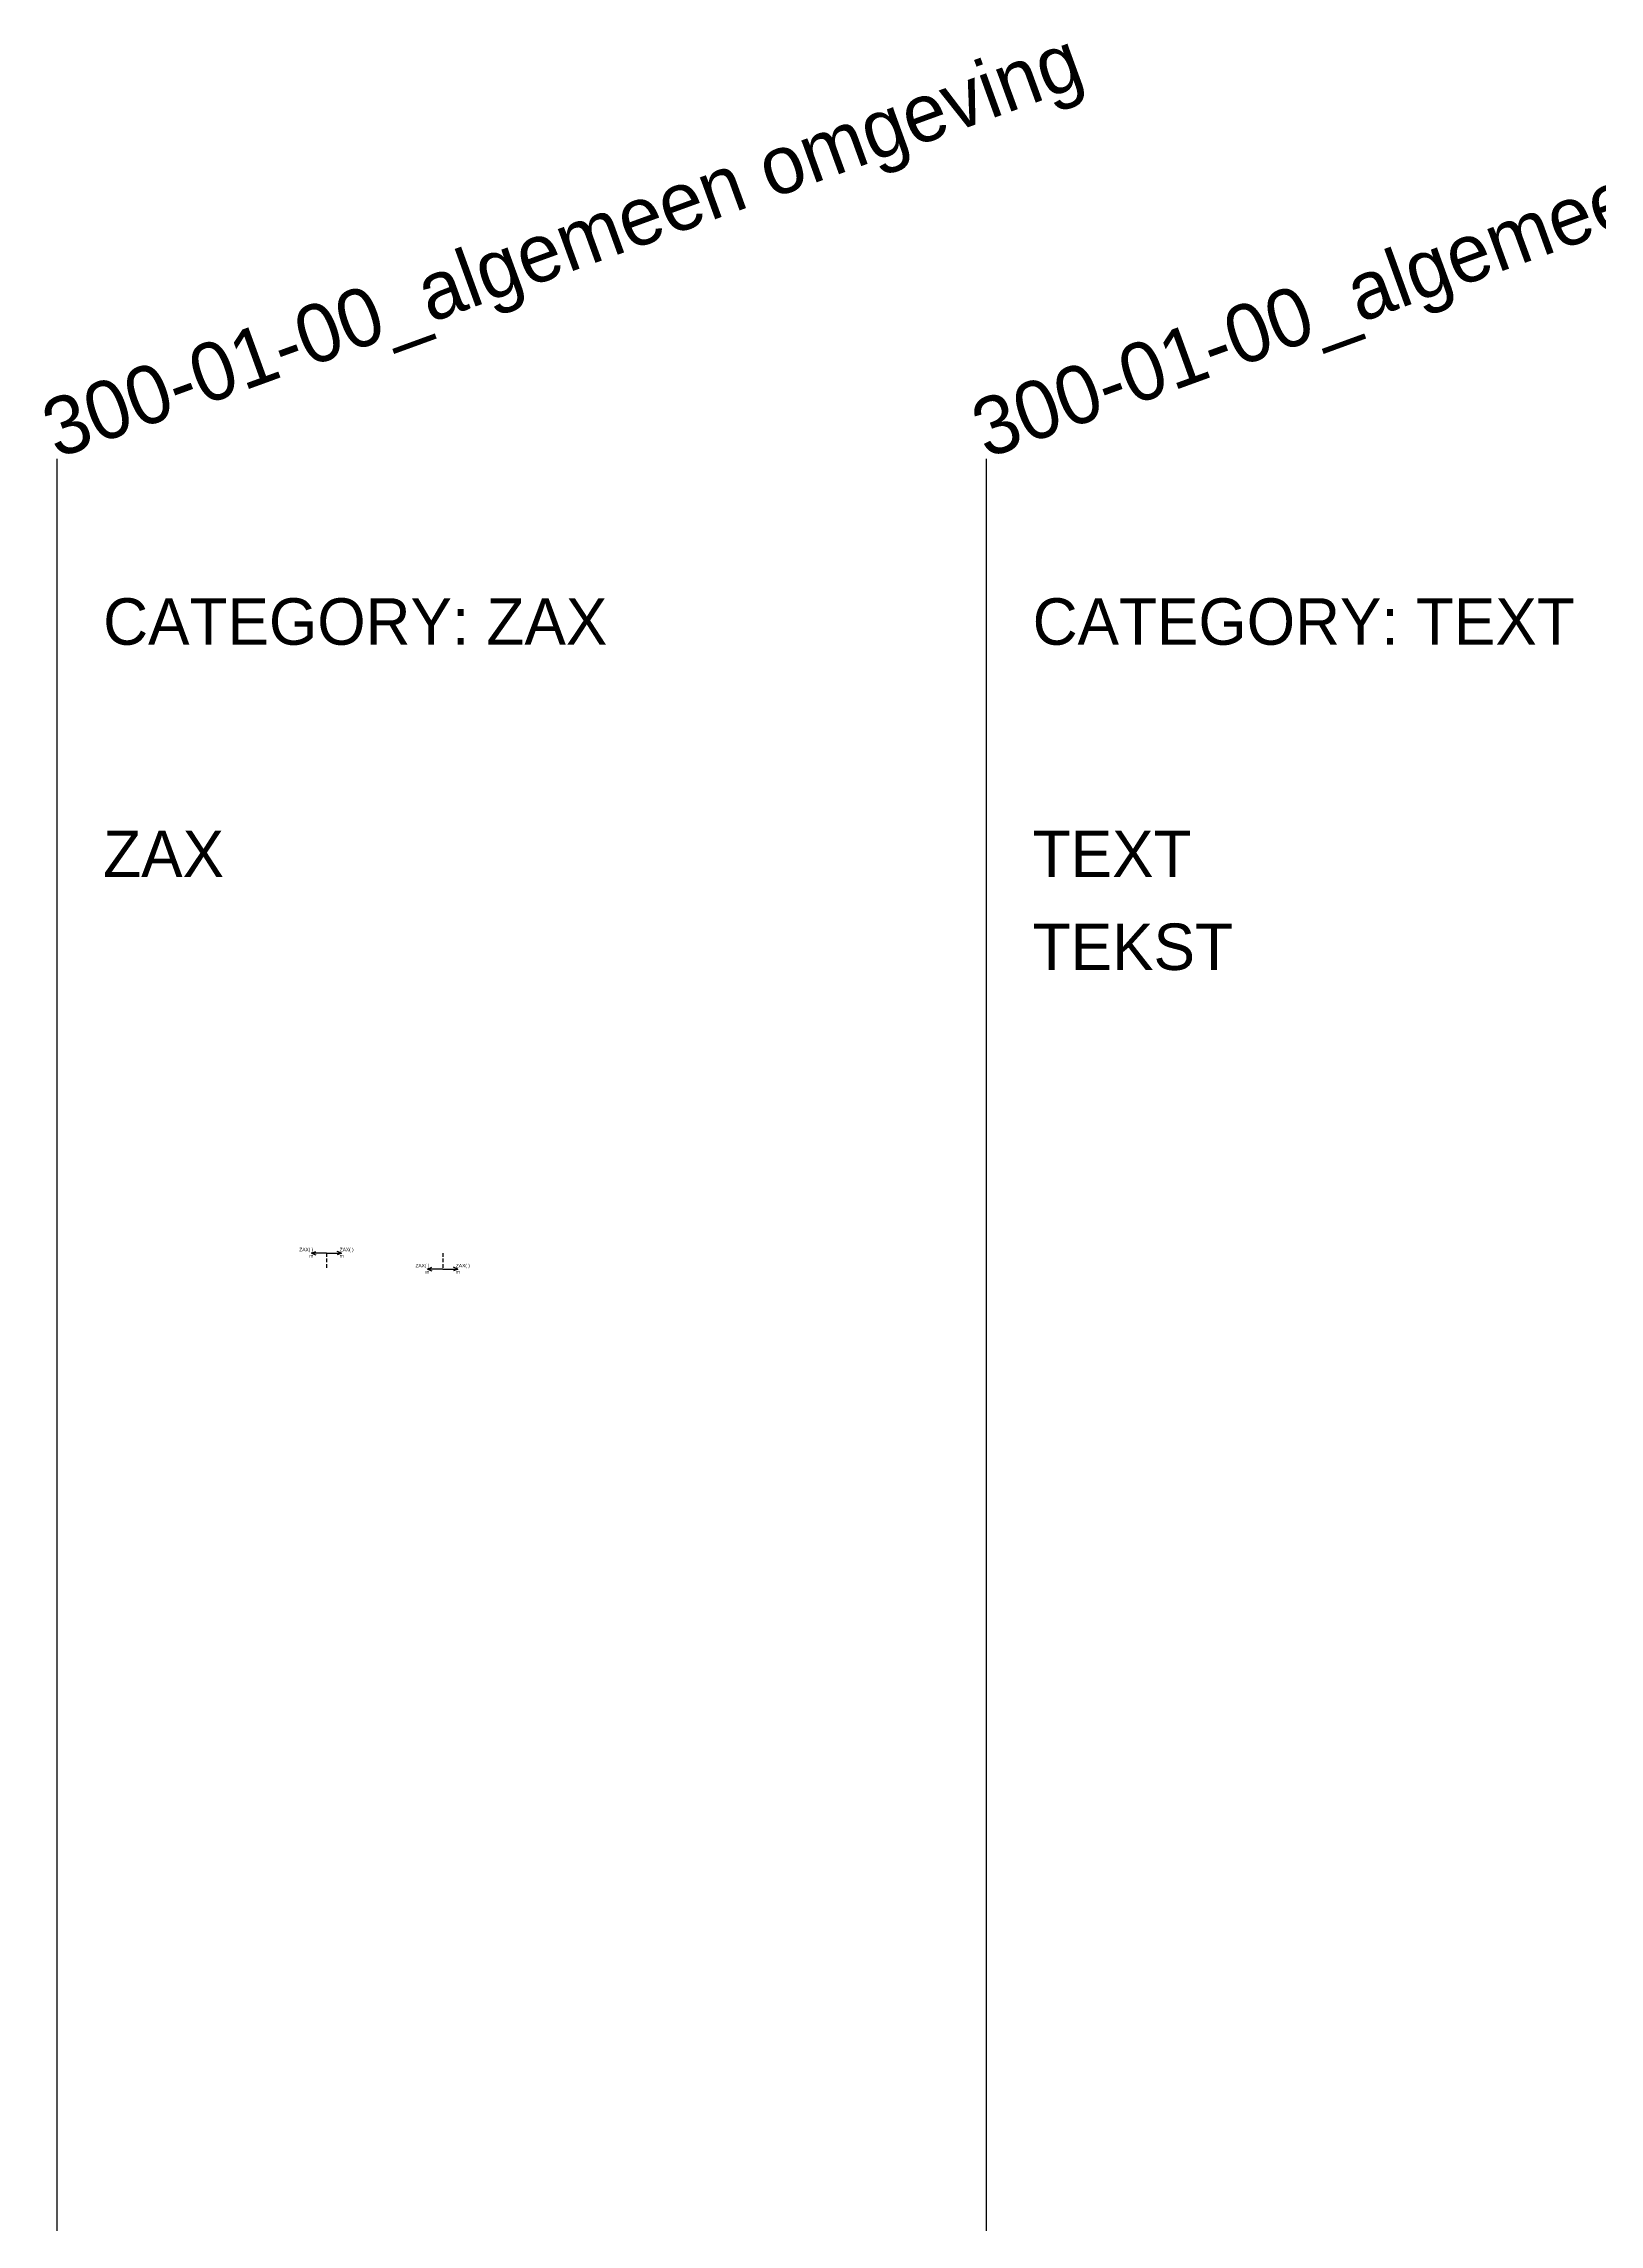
# Model space of a CAD drawing. Header units: metres. Extents: x -591 to 1776, y -567 to 241.
# Drawn here: x 798.9 to 932.8, y -152 to 35.8 of the extents above; entities that cross this region are included whole.
import ezdxf
from ezdxf.enums import TextEntityAlignment as Align

# ---------------------------------------------------------------- set-up
doc = ezdxf.new("R2010")
doc.units = ezdxf.units.M
doc.linetypes.add('HIDDEN', pattern=[9.525, 6.35, -3.175])
doc.layers.add('300-01-00_algemeen omgeving', color=7, linetype='Continuous')
doc.styles.add('ISOPLUS', font='isoplus.shx')

# ---------------------------------------------------------------- blocks, each defined once
blk = doc.blocks.new('*U67')
at = {"linetype": 'HIDDEN', "lineweight": -2, "ltscale": 0.05}
blk.add_line((0, 0), (0, -1.38), dxfattribs=at)
at = {"linetype": 'Continuous', "ltscale": 3, "extrusion": (0.002226, -7.48024e-05, 0.999998)}
for q in [(-0.92, -1.23, 0), (-0.92, -1.52, 0)]:
    blk.add_line((-1.3, -1.38), q, dxfattribs=at)
at = {"lineweight": -2}
for q in [(-1.3, -1.38), (1.3, -1.38)]:
    blk.add_line((0, -1.38), q, dxfattribs=at)
at = {"linetype": 'Continuous', "ltscale": 3, "extrusion": (-0.002226, -7.48024e-05, 0.999998)}
for q in [(0.92, -1.23, 0), (0.92, -1.52, 0)]:
    blk.add_line((1.3, -1.38), q, dxfattribs=at)
at = {"lineweight": -2, "style": 'ISOPLUS'}
for tag, p in [('DISTANCE_L', (-1.14, -1.78, 0)), ('ZAX_L', (-1.14, -1.23, 0))]:
    blk.add_attdef(tag, text='', height=0.3, dxfattribs=at).set_placement(p, align=Align.RIGHT)
for tag, p in [('ZAX_R', (1.14, -1.23, 0)), ('DISTANCE_R', (1.14, -1.78, 0))]:
    blk.add_attdef(tag, p, '', height=0.3, dxfattribs=at)
blk = doc.blocks.new('*U68')
at = {"linetype": 'Continuous', "ltscale": 3, "extrusion": (0.002226, -7.48024e-05, 0.999998)}
for q in [(-0.92, 1.52, 0), (-0.92, 1.23, 0)]:
    blk.add_line((-1.3, 1.38), q, dxfattribs=at)
at = {"lineweight": -2}
for q in [(-1.3, 1.38), (1.3, 1.38)]:
    blk.add_line((0, 1.38), q, dxfattribs=at)
at = {"linetype": 'HIDDEN', "lineweight": -2, "ltscale": 0.05}
blk.add_line((0, 1.38), (0, 0), dxfattribs=at)
at = {"linetype": 'Continuous', "ltscale": 3, "extrusion": (-0.002226, -7.48024e-05, 0.999998)}
for q in [(0.92, 1.52, 0), (0.92, 1.23, 0)]:
    blk.add_line((1.3, 1.38), q, dxfattribs=at)
at = {"lineweight": -2, "style": 'ISOPLUS'}
for tag, p in [('DISTANCE_L', (-1.14, 0.98, 0)), ('ZAX_L', (-1.14, 1.53, 0))]:
    blk.add_attdef(tag, text='', height=0.3, dxfattribs=at).set_placement(p, align=Align.RIGHT)
for tag, p in [('ZAX_R', (1.14, 1.53, 0)), ('DISTANCE_R', (1.14, 0.98, 0))]:
    blk.add_attdef(tag, p, '', height=0.3, dxfattribs=at)

msp = doc.modelspace()

# ---------------------------------------------------------------- linework, layer by layer
at = {"color": 1, "lineweight": -2}
for p, q in [((800, 0), (800, -560)), ((880, 0), (880, -560))]:
    msp.add_line(p, q, dxfattribs=at)

# ---------------------------------------------------------------- block references
at = {"layer": '300-01-00_algemeen omgeving'}
for name, p in [('*U68', (823.22, -69.75)), ('*U67', (833.22, -68.37))]:
    msp.add_blockref(name, p, dxfattribs=at).add_auto_attribs({'ZAX_L': 'ZAX( )', 'DISTANCE_L': 'm', 'ZAX_R': 'ZAX( )', 'DISTANCE_R': 'm'})

# ---------------------------------------------------------------- texts
at = {"linetype": 'Continuous', "style": 'ISOPLUS'}
for p in [(800, 0), (880, 0)]:
    msp.add_text('300-01-00_algemeen omgeving', height=5, rotation=20, dxfattribs=at).set_placement(p)
at = {"color": 1, "linetype": 'Continuous', "style": 'ISOPLUS'}
for s, p in [('CATEGORY: ZAX', (804, -16)), ('CATEGORY: TEXT', (884, -16))]:
    msp.add_text(s, height=4, dxfattribs=at).set_placement(p)
at = {"linetype": 'Continuous', "style": 'ISOPLUS'}
for s, p in [('ZAX', (804, -36)), ('TEXT', (884, -36)), ('TEKST', (884, -44))]:
    msp.add_text(s, height=4, dxfattribs=at).set_placement(p)

doc.saveas('drawing.dxf')
